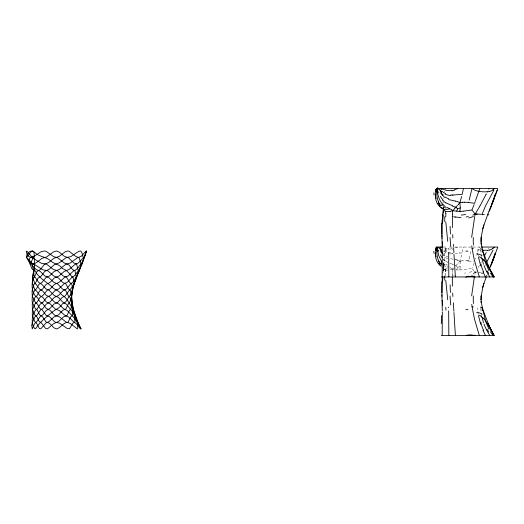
<?xml version="1.0" encoding="UTF-8"?>
<svg xmlns="http://www.w3.org/2000/svg" width="524" height="524" viewBox="0 0 524 524"><rect width="100%" height="100%" fill="white"/><g stroke="black" fill="none" stroke-linecap="round" stroke-linejoin="round"><path stroke-width="0.39" stroke-dasharray="2.62 1.97" d="M452.199 269.362L453.935 267.862M452.612 269.251L453.928 269.48M452.631 270.004L452.539 272.742M442.859 203.024L442.95 202.388M445.754 275.919L445.505 270.345L445.845 271.537M452.376 275.847L452.428 274.753M443.743 207.445L443.776 206.764M452.428 274.845L452.513 273.24M443.592 267.862L443.579 269.172L443.35 265.923M443.219 270.41L443.697 266.958L443.409 269.912L443.586 267.587L443.618 268.956L443.501 268.085L442.688 267.495M443.808 207.943L443.952 206.685M443.18 270.659L443.697 266.958M443.297 198.517L443.389 197.81M443.409 269.244L444.791 253.275L446.337 247.053M443.474 268.733L443.717 266.873M443.828 207.524L444.024 206.056M443.474 268.799L443.808 266.441L442.832 271.976L444.057 264.469L443.487 268.596L443.73 266.788M443.481 268.661L443.749 266.709M443.448 255.843L445.695 247.053M455.9 269.873L459.849 269.965L460.308 265.524L460.295 266.402L457.937 267.233M459.908 269.559L459.967 269.225M475.137 272.65L475.766 271.661M442.747 273.292L443.14 270.901M475.111 272.808L475.052 273.174M442.793 273.011L442.924 272.192M474.986 273.567L474.895 274.091M443.769 195.288L444.031 193.939M474.724 275.008L474.665 275.342M469.176 258.561L470.945 250.832M469.15 258.673L469.059 259.092M468.849 260.022L468.731 260.539M462.325 251.946L463.458 247.053L463.373 247.4M462.083 252.987L459.98 252.961A35.737 35.625 71.4 0 0 459.214 253L455.323 253.38M461.611 254.965L459.876 261.26A5.954 5.908 -76.9 0 0 459.6 261.024L459.365 260.887M443.573 264.836L443.671 264.273L443.638 267.522L443.69 264.456M444.529 191.922L444.725 191.247M456.738 269.591L457.459 267.699M476.774 255.352L478.785 249.548M475.55 259L475.89 257.998M443.029 203.063L443.415 202.395M481.87 273.115L482.08 272.539M474.122 263.12L472.248 267.79M486.75 275.748L486.953 275.257M486.672 275.971L487.287 274.445M479.558 247.603L479.807 247.053M485.1 265.295L485.368 264.738L485.191 265.111M488.289 189.983L488.145 190.271M488.093 248.867L488.401 248.258M480.783 262.891L481.386 261.745M479.499 265.301L478.104 267.843M475.792 271.615L476.185 271.026M459.45 261.745L459.26 261.961M455.651 265.923L457.459 263.945M458.605 262.701L458.009 263.349M452.841 269.048L452.507 269.126M443.599 260.736L444.116 260.323M474.679 272.794L475.242 272.552L472.825 273.633M473.938 273.155L473.1 273.521M457.865 247.053L454.524 248.258M448.02 267.79C446.101 268.786 441.012 267.515 445.249 269.729A19.86 8.017 -32.4 0 0 448.033 269.925M462.64 260.723L459.902 261.227A5.672 5.626 89.1 0 0 459.633 261.057L459.594 261.024M459.993 261.201L460.308 265.354M460.026 261.194L460.419 261.09M452.127 269.382L450.149 269.781M468.325 275.015L467.834 275.126M471.292 268.622L459.843 269.991M451.957 248.861L449.284 249.083M443.304 247.053L447.503 247.053M449.369 247.053L452.533 247.053M454.616 247.053L470.952 247.053M472.897 247.053L480.115 247.053M452.186 253.596L450.614 253.518M468.246 260.952L464.31 260.651A17.331 16.473 -8.1 0 0 462.646 260.795M466.832 260.795L467.86 260.906M480.783 250.118L477.325 249.548M476.467 272.703C477.384 272.814 474.318 272.447 475.884 272.637M447.352 248.992L443.415 248.127M468.62 260.998L468.194 260.945M468.58 260.991L473.578 261.659M453.136 259.183L450.064 258.581M452.474 275.048L453.312 275.198M455.271 259.524L455.736 259.616M449.933 263.317L452.703 264.266M448.099 262.603L445.99 261.411M445.688 252.273L443.415 250.983M448.02 266.408L446.658 265.74M449.978 267.417L452.382 269.022M455.212 265.373L455.815 265.74M445.341 265.013L443.448 263.592M444.293 269.277L445.249 269.729A4.585 4.199 -56.7 0 1 445.813 271.799M456.129 265.969L457.478 267.24M444.732 255.981L443.448 254.88M442.819 267.607L443.651 268.747L443.343 267.777L443.645 268.799M472.301 268.91L475.15 272.539L474.783 271.949M474.331 271.294L474.665 271.76M443.428 262.956L443.645 264.096M478.268 256.072L477.095 249.424M478.216 314.295L477.095 307.922M481.772 315.618L480.659 308.577M481.713 256.812L480.6 249.601M447.869 270.115A19.86 8.148 -33 0 1 445.131 269.834M443.939 264.423A16.093 13.879 -76.1 0 1 443.71 268.386M445.282 269.703A4.441 4.12 -49.8 0 1 445.878 271.53M444.149 269.408A16.028 6.419 -31.5 0 1 443.638 266.513M443.284 263.592A21.314 4.238 78.8 0 1 443.455 263.408M443.841 264.43A14.253 12.294 -76.1 0 1 443.69 267.954M443.199 263.087A11.246 9.74 -75.7 0 1 443.422 264.509M447.313 264.915A16.86 11.79 11.8 0 1 446.068 264.273M445.937 266.657A16.86 13.847 3.2 0 1 444.549 265.819M444.771 275.617A42.752 28.244 79.2 0 1 444.791 275.166M452.749 264.096A17.436 17.082 63.3 0 1 453.391 264.319M452.585 264.653A17.436 16.48 45.4 0 1 453.201 264.882M445 273.168A17.796 1.493 13.1 0 1 445.177 273.122M466.55 277.628A25.866 21.045 -15.3 0 1 464.978 277.923M471.914 271.53A28.276 23.069 -11.9 0 1 467.794 272.716M452.71 253.793A19.565 18.995 12.3 0 1 452.186 253.806M450.666 252.856A13.369 9.963 5.5 0 1 445.97 251.802M473.408 274.962A28.276 26.868 -7 0 1 468.646 276.43M465.679 272.932A25.866 16.29 -12.1 0 1 464.467 273.155M454.511 275.486A17.796 0.668 9.4 0 1 454.884 275.545M455.251 259.662A13.021 12.89 -24.1 0 1 459.266 260.814A12.589 12.465 68.1 0 0 455.723 259.675M448.243 257.146A12.497 8.135 24.6 0 1 445.21 255.502M478.333 272.041A27.7 3.432 15.2 0 1 479.074 272.323M481.766 273.017A17.94 2.961 11.7 0 1 481.595 273.011M483.619 273.666A15.242 2.633 12.2 0 1 481.281 273.718M480.862 272.794A15.242 1.952 9.9 0 1 478.484 272.618M482.316 273.214A17.94 3.085 12.2 0 1 482.152 273.214M488.368 273.168A27.7 2.987 6.6 0 1 488.296 273.463M447.647 258.686A12.497 9.792 22.9 0 1 444.044 256.655M450.575 254.029A13.369 11.142 3.4 0 1 445.387 252.758M452.697 253.505A17.633 16.689 8.3 0 1 452.179 253.511M459.214 253A35.737 35.625 71 0 1 459.98 252.961M452.467 247.996A16.047 14.41 -11.3 0 1 451.839 248.114M452.703 249.195A16.047 15.628 -10.5 0 1 452.022 249.319M443.88 207.059A14.253 12.294 -76.1 0 1 443.867 207.635M443.959 207.052A16.093 13.879 -76.1 0 1 443.946 207.635M443.442 265.406L443.553 264.908L443.442 265.406M443.939 268.321L442.898 267.679L443.939 268.321M443.553 268.406L443.291 267.653L443.553 268.406M443.409 259.367A11.679 7.834 43.8 0 0 445.95 261.496A11.738 7.867 43.5 0 1 443.402 259.373"/><path stroke-width="0.79" d="M435.496 194.103L435.496 194.64M435.496 252.601L435.496 253.138M454.269 208.997L452.638 211.002M452.631 211.631L452.526 214.493M442.315 317.917L442.328 311.865M443.14 212.403L441.948 222.084L441.896 234.287M442.276 276.757L441.896 292.785M441.562 315.599L441.293 323.603M442.295 318.592L442.184 335.445L483.973 335.445M452.336 276.947L452.369 286.137M441.889 223.381L441.994 238.472M441.889 281.879L441.968 295.733M441.293 265.105L441.437 261.076M445.767 216.982L445.872 213.301M457.793 208.794L460.295 207.904L459.902 202.729L461.611 196.467M460.282 207.91L459.843 211.493L463.688 211.113M452.507 214.827L452.369 227.639M436.125 189.655L436.223 191.666M436.125 248.153L436.223 250.164M436.433 247.872C435.267 252.909 434.75 258.863 438.103 263.186M471.639 237.385L474.665 216.851M471.639 295.883L474.371 276.941M436.898 248.127C436.544 253.341 436.99 259.812 440.736 264.135M436.892 189.649C436.551 194.673 436.977 201.36 440.736 205.637M481.078 237.857L482.99 228.071A88.602 88.49 -11 0 1 483.986 224.842L489.003 211.041M481.078 296.355L482.99 286.569A88.602 88.49 -11 0 1 483.986 283.34L486.285 276.927M435.621 192.026L436.42 188.614M435.621 250.524L436.42 247.112M436.145 189.419L436.276 188.732M443.219 211.919L443.592 209.443M443.278 208.781L443.101 212.652M459.843 211.493L452.638 210.746L450.149 211.283M442.656 215.377L442.924 213.694M459.908 211.087L459.928 210.962M479.591 206.639L475.15 214.041L474.79 216.176M469.176 200.063L471.967 188.627M462.207 193.952L463.432 188.666M462.083 194.489L459.98 194.463A35.737 35.625 71 0 0 459.214 194.502L452.978 195.079M468.711 202.12L468.515 202.487L464.31 202.159M436.276 247.23L436.145 247.911A17.227 11.967 9.7 0 0 438.843 251.022M436.433 189.374C435.32 194.135 434.704 200.423 438.103 204.688M456.731 211.12L457.511 209.089M493.844 198.268L495.049 194.633M493.844 256.767L495.049 253.131M475.412 200.895L479.807 188.555M475.15 201.668L474.96 202.238M493.621 198.917L491.329 205.369M493.621 257.415L490.274 266.533M474.829 202.605L474.587 203.312L468.62 202.5M489.239 211.283L497.8 188.555L436.479 188.555M490.261 208.821L497.165 190.33M490.261 267.319L497.8 247.053L481.268 247.053M474.135 204.583L472.039 209.731M481.87 214.617L485.551 205.86L492.986 191.81M494.034 198.786L492.599 202.755M491.355 264.555L494.034 257.284M492.514 261.489L495.534 253.328M490.274 208.035L491.067 206.037M445.564 188.889L445.695 188.555M489.265 210.438L490.019 208.637M489.239 191.502L487.313 191.915M489.239 250L487.281 250.485M486.58 262.308L493.051 250.177M486.023 194.424L480.122 205.644M486.069 194.332L486.259 193.965M486.259 252.463L484.458 255.909M479.761 206.312L479.938 205.984M493.608 190.651L493.805 190.271M493.47 190.906L493.261 191.286M459.594 203.089L458.67 204.124M454.452 208.781L457.518 205.388M458.605 204.203L458.14 204.714M494.296 188.719L492.907 189.865M494.329 247.184L492.907 248.363M442.171 207.792C444.719 212.783 449.802 205.991 452.612 210.753M476.29 214.185L475.15 214.041L472.825 215.135M441.902 205.323L443.114 204.779L445.341 206.515M457.865 188.555L454.098 189.885M466.17 276.947L467.212 276.607M466.17 335.445L467.212 335.105M471.659 210.039L463.904 211.087M468.325 216.517L466.15 216.969M451.957 190.363L446.559 190.389L440.389 188.555M462.64 202.225L459.915 202.69A5.672 5.626 89.1 0 0 459.633 202.559L459.437 202.434M487.386 191.771C483.135 191.994 476.218 191.843 472.576 188.843M487.386 250.269L482.316 250.262M484.34 214.545L482.381 214.617M471.79 245.835L472.078 248.409L473.323 248.356M471.79 304.333L472.078 306.907L473.323 306.848M472.078 248.409L474.141 259.229L477.868 272.192M472.078 306.907L474.469 319.044L479.309 335.445M461.022 217.591L454.636 216.943M436.479 247.053L442.066 247.053M441.359 276.947L441.824 276.947M483.973 276.947L442.184 276.947L442.328 253.367M484.176 276.947L492.75 276.947M493.863 276.947L493.051 276.947L490.431 273.128M441.359 335.445L441.824 335.445M484.176 335.445L492.75 335.445M452.186 195.098L450.614 195.02M477.279 214.296L476.349 214.192M452.474 216.55L453.312 216.7M455.271 201.026L448.57 199.572M480.488 248.651L481.864 249.306M480.488 307.149L481.864 307.804M474.2 276.679L475.065 276.947M474.2 335.177L475.065 335.445M441.948 247.642L440.389 247.053M452.703 205.768L445.99 202.912M445.688 193.775L441.463 191.096M446.658 207.249L449.396 208.611M481.025 258.063L483.429 259.629M481.025 316.562L483.429 318.127M455.166 206.849L455.815 207.249M441.463 249.594L441.837 249.876M456.129 207.471L457.478 208.742M444.732 197.483L440.501 192.924M442.027 208.454L439.577 206.423M441.057 207.661L441.549 208.061M439.577 264.921L441.162 266.277M483.79 259.956L487.228 264.836M483.79 318.454L487.32 323.505M443.114 204.779C439.02 200.888 437.54 194.286 437.271 189.328M487.837 264.921L489.134 267.535L487.811 264.895M472.124 210.216L475.15 214.041M442.898 200.181L440.304 196.29M442.138 253.478L440.501 251.422M441.477 261.378L438.627 255.496L437.265 247.773M442.092 257.69L440.304 254.788M494.23 276.947L488.335 266.873M494.23 335.445L488.303 325.293M490.431 331.62C491.008 333.192 494.794 337.377 493.084 333.847M491.663 272.683L494.119 276.947M491.695 331.24L492.003 332.223M489.789 276.947L486.567 271.471M489.789 335.445L486.567 329.969M494.119 335.445L489.285 326.347L491.925 331.784M489.01 270.797L485.859 263.323L483.154 252.568M489.01 329.295L485.814 321.664L483.069 310.686M488.113 266.447L487.458 265.262M488.171 325.057L487.412 323.675M492.016 273.148L488.885 267.299M491.636 272.447L491.964 273.364M491.152 271.55L491.191 271.615A5.024 0.419 66.7 0 1 491.597 272.329M485.512 276.947L483.004 271.93M485.512 335.445L483.004 330.428M443.514 209.829L445.249 211.231A4.585 4.199 -56.7 0 1 445.813 213.301M436.223 198.426L435.942 197.81M492.331 332.367L492.488 332.681M493.084 275.349L493.359 275.899M491.65 330.991L491.839 331.365M482.48 250.223L482.755 250.793A7.565 1.264 78.3 0 1 482.781 250.911L488.519 266.185M482.48 308.721L482.709 309.212A7.565 1.264 78.3 0 1 482.781 309.409L489.37 326.518M493.47 276.122L493.765 276.711M436.178 256.839L436.014 256.485M491.578 272.853L489.233 268.039M491.623 331.45L489.331 326.747M492.003 273.724L489.239 267.757M492.095 273.914L492.331 274.393M492.56 333.1L492.763 333.513M492.285 332.799L492.606 333.461M492.763 275.015L493.163 275.86M492.422 274.589L492.999 275.814M492.815 333.631L493.274 334.594M489.239 326.256L489.436 326.655M489.115 325.967L488.846 325.397M438.261 189.334L437.94 188.594M492.802 333.886L493.13 334.594M438.261 247.832L437.926 247.053M493.326 276.22L493.667 276.947M493.326 334.718L493.667 335.445M488.833 325.692L487.903 323.498L488.492 324.939M488.813 266.84L488.643 266.461M493.326 276.521L493.516 276.947M488.519 324.683L488.506 324.644A5.391 0.478 70.3 0 0 488.663 325.83M493.326 335.019L493.516 335.445M488.643 324.946L488.931 325.902A5.397 0.563 63.5 0 0 488.25 324.926M482.801 309.448L481.268 302.44M480.685 265.812L478.497 257.186M480.685 324.304L478.497 315.684M479.309 276.947L478.13 273.043M483.449 264.253L482.073 258.653M483.449 322.751L482.073 317.144M482.709 250.151L482.82 251.062M482.774 250.701L481.268 243.942M482.408 307.974L482.421 308.047A7.801 1.415 80.7 0 0 482.276 307.909M437.841 190.061L437.619 189.059M437.841 248.559L437.619 247.544M435.726 197.109L435.51 195.177M435.726 255.607L435.51 253.675M447.725 241.335L445.78 221.901M447.725 299.826L445.78 280.399M481.156 243.018L481.019 241.191M481.156 301.516L481.019 299.689M488.224 266.369L488.23 266.415A5.397 0.563 63.5 0 1 488.918 267.351M453.339 244.289L453.515 246.496M453.339 302.787L453.902 311.243M455.382 276.947L453.961 254.264M455.382 335.445L453.954 312.507M453.614 247.675L453.902 252.745M448.446 248.586L448.485 249.149M448.446 307.084L448.485 307.647M452.867 238.014L452.671 234.582M452.867 296.512L452.671 293.08M71.506 296.781L72.319 290.257L73.825 284.46L76.268 276.947L79.019 271.38L81.213 264.247L79.117 257.749L75.757 256.4L69.057 251.212L67.662 250.95L64.897 251.965L59.238 256.354L53.88 258.293L48.516 262.609L44.553 264.234L40.368 269.5L36.883 271.543L34.656 276.757L33.942 277.255C31.283 283.418 31.27 290.682 35.481 296.184C38.809 297.37 38.691 302.551 42.411 303.186L46.217 308.381L50.055 310.287L54.306 314.872L55.361 315.651L59.422 316.81L66.194 322.129L70.308 323.432L77.342 328.948L77.801 327.827L77.225 322.45L81.089 328.948L72.594 311.865L66.358 304.136L62.657 302.007L58.564 297.508L54.195 295.451L48.987 290.224L45.935 288.914L41.992 284.453L38.658 282.364L35.639 277.91L34.427 276.947C32.436 270.476 36.156 263.742 33.85 257.448L33.019 258.024L30.196 264.253L31.905 268.747L33.7 270.45L32.514 277.969L32.298 283.15L34.833 289.654L36.601 290.971L39.673 295.431L42.857 297.442L46.276 301.916L50.173 303.854L55.387 309.16L59.133 310.391L65.231 315.644L68.729 317.053L74.022 322.181L76.353 323.76L80.532 328.948C77.054 320.177 74.31 310.365 68.998 302.78C67.196 299.106 64.635 296.525 61.288 294.508C59.422 290.145 54.437 290.231 51.863 286.707C46.027 281.63 38.711 277.917 35.029 270.672L34.191 270.666L33.228 269.113L32.475 266.395L32.626 264.253L36.084 262.845L41.953 258.339L46.472 257.029L53.684 251.841L56.415 250.95L59.002 251.972L64.347 256.302L68.448 257.749L73.871 262.956L76.707 264.253L77.906 269.65L78.521 270.45L82.019 263.952L86.663 250.95L83.971 257.035L78.469 262.924L75.312 264.227L69.122 269.434L64.164 271.452L59.114 275.932L54.306 277.969L49.996 282.456L46.007 284.473L42.713 288.947L39.634 290.958L37.171 295.418L34.931 297.436L32.239 303.953L32.39 309.173L34.8 314.917L36.418 316.188C38.232 318.075 38.108 322.096 41.114 322.568L45.686 328.541L47.573 328.797L53.586 323.701L58.688 321.402L63.509 316.869L66.941 315.651L69.581 310.103L71.048 309.088L71.677 302.551L71.539 297.318M448.682 252.352L448.826 276.947M448.682 310.85L448.826 335.445M442.308 252.417L441.987 238.178M442.302 310.673L441.987 296.676M441.942 294.77L441.994 296.97M441.915 235.289L441.968 237.241M442.577 281.912A71.578 70.092 -88.5 0 1 442.924 277.183M439.151 264.384A11.698 4.461 -45.5 0 1 438.228 263.081M438.699 261.391A15.779 4.958 -58.4 0 1 438.352 261.633M438.555 261.83A15.779 2.967 -78.2 0 1 438.49 260.533M440.016 265.111A11.698 3.792 -55.2 0 1 439.819 261.738M441.739 263.467A11.253 4.375 -46.5 0 1 440.979 263.71M435.66 253.478A32.016 11.325 -71 0 1 435.654 252.948M437.422 251.382A21.058 10.087 -61.8 0 1 437.697 249.489M444.771 280.248A42.752 28.244 79.2 0 1 444.738 276.6M442.184 300.206A65.336 12.438 83.4 0 1 442.721 305.237M445.76 307.274A62.264 30.556 81.3 0 1 445.963 310.228M436.223 248.127A22.093 9.039 -21.1 0 1 436.256 247.885M450.437 292.51A83.034 23.049 85.5 0 1 450.129 284.846M450.771 305.06A47.068 8.934 86 0 1 450.051 295.981M442.714 253.832A27.228 20.855 47.6 0 1 440.199 248.311M441.529 251.022A20.207 13.087 35.4 0 1 439.243 247.714M473.427 303.553A31.119 15.314 -86.8 0 1 473.336 295.929M476.709 312.37A16.801 7.434 -13 0 1 482.073 314.171M481.445 302.413A29.141 26.233 80.6 0 1 481.333 301.497M481.366 299.676A27.746 27.228 73.8 0 1 481.471 295.621M481.792 308.132A14.534 3.635 -83.3 0 1 481.89 308.027M482.748 287.388A86.676 86.591 11.8 0 1 483.953 283.333M480.875 299.695A27.392 27.333 -28.8 0 1 480.96 296.348M481.084 302.459A29.141 26.6 80.4 0 1 480.973 301.529M482.368 308.322A7.336 1.238 78.4 0 1 482.755 309.075M482.041 309.533A10.788 1.703 77.7 0 1 482.506 310.667M465.816 309.592A19.133 1.218 1.3 0 1 467.945 309.671M492.94 248.396A10.467 9.602 21.3 0 1 489.265 250.079M483.331 318.481A24.124 12.36 -88.1 0 1 483.685 318.821M479.034 315.258A16.716 8.319 -18.7 0 1 481.445 316.319M486.469 329.681A56.035 41.874 40.8 0 1 484.019 324.029M483.698 330.526A34.021 25.558 31.5 0 1 480.947 322.555M488.303 324.605A6.347 0.59 72.8 0 1 488.198 323.937M488.741 332A31.656 22.008 32.5 0 1 487.327 329.491M491.204 330.081A5.024 0.419 66.7 0 1 491.597 330.821M491.466 330.605A5.731 0.478 66.7 0 1 491.623 330.913M473.853 335.629A12.438 11.096 18.7 0 1 474.063 335.688M467.257 335.229A12.327 10.965 28.7 0 1 474.115 335.498M436.027 248.179A22.093 9.131 -19.7 0 1 436.04 247.944M434.069 253.505A21.058 12.864 -49.9 0 1 433.885 251.389M435.359 253.865A32.016 11.554 -70.5 0 1 435.346 253.328M441.568 189.374A17.999 6.491 -68.8 0 1 441.686 189.066M450.064 211.401A19.86 8.148 -33 0 1 445.131 211.336M443.618 209.901A16.028 6.419 -31.5 0 1 443.527 208.663M442.577 223.414A71.578 70.092 -88.5 0 1 443.337 215.482M439.151 205.886A11.698 4.461 -45.5 0 1 438.228 204.589M438.699 202.893A15.779 4.958 -58.4 0 1 437.507 203.639M443.802 209.253A16.093 13.879 -76.1 0 1 443.71 209.895M445.937 208.159A16.86 13.847 3.2 0 1 444.549 207.327M438.555 203.332A15.779 2.967 -78.2 0 1 438.49 201.216M440.016 206.613A11.698 3.792 -55.2 0 1 439.819 203.24M442.138 204.812A11.253 4.375 -46.5 0 1 440.979 205.218M435.66 194.98A32.016 11.325 -71 0 1 435.654 194.45M437.422 192.884A21.058 10.087 -61.8 0 1 437.697 190.991M444.771 221.757A42.752 28.244 79.2 0 1 444.791 216.667M442.184 241.715A65.336 12.438 83.4 0 1 442.721 246.739M445.76 248.776A62.264 30.556 81.3 0 1 445.963 251.73M436.223 189.629A22.093 9.039 -21.1 0 1 436.256 189.387M450.437 234.012A83.034 23.049 85.5 0 1 450.129 226.348M450.771 246.562A47.068 8.934 86 0 1 450.051 237.49M442.714 195.334A27.228 20.855 47.6 0 1 440.199 189.812M445.95 202.998A11.738 7.867 43.5 0 1 442.806 200.253M452.585 206.155A17.436 16.48 45.4 0 1 454.996 207.203M473.408 216.464A28.276 26.868 -7 0 1 468.646 217.932M465.679 214.434A25.866 16.29 -12.1 0 1 461.244 215.082M454.511 216.995A17.796 0.668 9.4 0 1 455.271 217.106M455.251 201.164A13.021 12.89 -24.1 0 1 459.266 202.316M448.786 198.871A12.497 8.135 24.6 0 1 445.21 197.004M441.529 192.524A20.207 13.087 35.4 0 1 439.243 189.216M473.427 245.055A31.119 15.314 -86.8 0 1 473.336 237.431M476.709 253.871A16.801 7.434 -13 0 1 482.073 255.673M462.646 202.297A17.331 16.473 -8.1 0 1 464.31 202.231M481.445 243.915A29.141 26.233 80.6 0 1 481.333 242.998M481.366 241.178A27.746 27.228 73.8 0 1 481.471 237.123M482.276 249.411A7.801 1.415 80.7 0 1 482.408 249.555M488.872 189.105A2.882 0.511 -65.7 0 1 489.03 188.81M480.862 214.296A15.242 1.952 9.9 0 1 476.499 213.91M482.65 214.716A17.94 3.085 12.2 0 1 482.152 214.716M487.929 214.152A27.7 2.987 6.6 0 1 488.23 215.037M482.748 228.89A86.676 86.591 11.8 0 1 483.953 224.835M480.875 241.197A27.392 27.333 -28.8 0 1 480.96 237.85M481.084 243.961A29.141 26.6 80.4 0 1 480.973 243.031M482.368 249.824A7.336 1.238 78.4 0 1 482.755 250.577M482.041 251.035A10.788 1.703 77.7 0 1 482.506 252.168M465.816 251.094A19.133 1.218 1.3 0 1 467.945 251.173M492.94 189.898A10.467 9.602 21.3 0 1 489.265 191.588M483.331 259.983A24.124 12.36 -88.1 0 1 483.685 260.323M479.034 256.76A16.716 8.319 -18.7 0 1 481.445 257.821M486.469 271.183A56.035 41.874 40.8 0 1 484.019 265.53M483.698 272.028A34.021 25.558 31.5 0 1 480.947 264.057M488.303 266.107A6.347 0.59 72.8 0 1 488.198 265.439M488.741 273.508A31.656 22.008 32.5 0 1 487.327 271M488.663 267.332A5.391 0.478 70.3 0 1 488.447 266.1M491.466 272.107A5.731 0.478 66.7 0 1 491.623 272.414M467.257 276.731A12.327 10.965 28.7 0 1 474.115 277M437.566 188.037A17.999 10.696 -67.3 0 1 437.769 187.533M436.027 189.681A22.093 9.131 -19.7 0 1 436.04 189.446M434.069 195.007A21.058 12.864 -49.9 0 1 433.885 192.891M435.359 195.367A32.016 11.554 -70.5 0 1 435.346 194.83M438.843 192.524A17.227 11.967 9.7 0 1 436.132 189.419M450.575 195.531A13.369 11.142 3.4 0 1 445.387 194.26M452.972 194.994A17.633 16.689 8.3 0 1 452.179 195.013M454.229 190.323A16.047 15.628 -10.5 0 1 452.022 190.821M31.859 325.705L32.246 328.948L34.656 323.524L36.883 321.513L40.387 316.332L42.601 315.062L46.079 310.647L49.852 308.466L54.11 303.986L57.437 302.643L62.317 297.331L65.009 296.099L69.476 290.158C74.919 285.285 76.537 277.281 78.521 270.45L74.46 275.814L72.057 277.209L67.236 282.384L64.111 283.713L58.767 288.914L55.413 290.211L50.35 295.431L46.564 297.501L43.263 301.948L40.322 304.012L37.047 309.16L35.887 309.73C31.623 315.33 30.896 322.542 34.63 328.627L35.691 328.725C39.673 322.129 45.614 317.524 51.503 312.808C54.915 309.311 59.946 308.505 62.408 303.802C66.109 303.134 67.164 299.446 68.952 296.591L70.471 295.215L72.797 289.517L74.303 283.071L82.019 263.952L83.349 259.59L83.689 257.736L82.903 256.668L82.072 253.157L80.997 251.258L80.139 250.95L77.676 252.018L70.871 256.603L66.037 257.703L59.238 262.832L54.155 264.803L49.348 269.133L44.619 271.537L41.245 276.063L38.154 278.002L35.344 283.202L33.942 284.466L32.062 290.951L32.278 296.165L35.527 302.682C38.815 303.782 38.396 309.068 42.051 309.645L45.693 314.832L46.505 315.618L49.603 316.706L54.116 321.343L55.262 322.142L59.743 323.243L67.386 328.62L69.528 328.666L72.934 323.125L74.912 322.122C74.755 309.468 68.382 296.25 74.159 283.451L73.085 277.268L71.781 276.757C69.332 272.899 66.6 270.07 62.33 268.432C59.559 263.926 54.09 264.332 50.625 260.88C46.001 256.38 38.874 257.127 34.374 252.077C30.641 248.913 26.652 253.419 26.429 257.186L28.407 260.841L30.615 263.022L34.237 264.306L42.758 269.794L47.645 270.712L53.749 275.919L58.492 277.989L62.723 282.482L65.729 283.766L68.703 289.137L70.34 290.309C71.998 298.68 72.751 307.241 72.554 315.612L70.904 316.594L68.061 322.162C63.122 322.417 60.928 327.913 56.415 328.948L53.979 327.801L49.315 323.157L46.184 322.09L42.51 316.771L39.772 314.858L36.975 309.717L35.252 308.459L32.422 302.682L32.121 300.907L32.246 296.722L33.864 291.999L34.774 290.224L36.352 288.953L38.783 284.48L41.907 282.502L46.171 277.248L49.525 275.971L54.162 271.478L59.336 269.388L65.932 264.207L70.288 263.009L77.447 257.736L81.037 256.465L86.211 250.95L85.085 255.561L82.582 261.653L77.565 268.301L75.463 270.109L73.76 270.718L68.264 275.899L64.78 277.222L58.976 282.429L54.358 284.453L50.153 288.94L47.121 290.231L42.929 295.438L39.883 297.475L37.296 301.922L35.01 303.953L32.409 309.73L32.278 314.944L34.65 321.402L36.667 323.354L39.398 328.568L40.793 328.79L46.092 322.915L49.027 321.572L53.743 317.125L58.485 314.891L62.749 310.326L65.795 309.134L68.467 303.665L69.489 302.951C71.86 296.977 73.412 290.191 71.683 283.785L69.849 282.619L66.541 277.255L63.234 275.965L57.529 270.731L53.402 269.467L46.623 264.234L41.488 263.323L32.298 257.795L28.669 256.478L27.006 254.232L26.2 251.225L27.038 251.297L31.165 256.066L33.156 257.605L34.132 256.937L34.132 253.138L33.543 251.441L32.324 250.845L30.412 252.404L26.573 257.448L32.481 263.611L34.342 264.096L34.643 269.827L33.425 272.604L32.783 276.947L34.551 283.137L36.215 284.46L39.392 288.921L42.693 290.964L46.374 295.425L49.295 296.702L54.352 301.935L58.799 303.953L63.253 308.44L67.236 310.601L73.701 317.289L77.225 322.45L70.209 297.697L68.317 295.654L65.991 291.089L65.303 290.289L62.467 289.019L57.424 283.746L53.893 282.429L49.21 277.949L44.743 275.886L40.25 271.412L36.045 269.375L30.837 264.234L29.888 263.958C28.781 262.151 28.741 259.413 30.13 257.736L34.073 256.315L41.075 251.736L44.664 250.95L46.204 251.369L53.527 256.59L57.66 257.769L64.177 262.891L68.998 265.02L72.508 269.533L74.945 270.757L76.268 276.947L72.849 282.266L70.773 283.687L66.561 288.835L62.788 290.899L58.629 295.392L54.267 297.449L50.108 301.942L46.309 304.077L42.896 308.505L40.643 309.802L37.158 314.983L34.839 317.013L32.16 322.738L31.859 325.705"/></g></svg>
